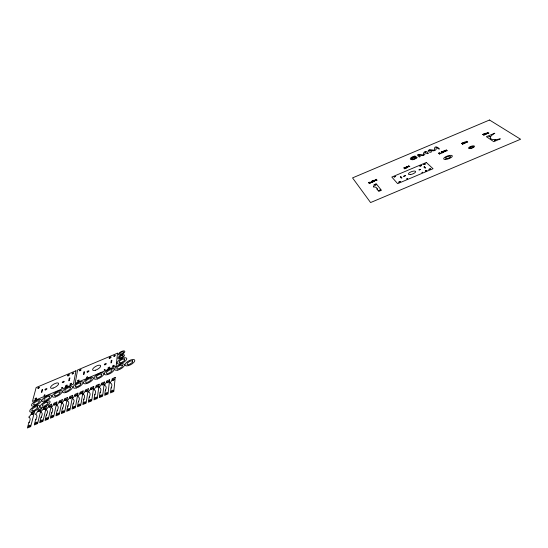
<?xml version="1.0" encoding="UTF-8"?>
<svg xmlns="http://www.w3.org/2000/svg" width="548" height="548" viewBox="0 0 548 548"><rect width="100%" height="100%" fill="white"/><g stroke="black" fill="none" stroke-linecap="round" stroke-linejoin="round"><path stroke-width="0.82" d="M62.424 387.573L61.657 388.032M61.595 387.95L62.383 387.491M405.65 167.489L405.623 167.537A2.37 0.774 -20.2 0 1 405.294 167.839A8.042 2.63 -20.3 0 1 404.972 168.078A4.624 1.521 -20.1 0 0 404.616 168.346A2.062 0.678 -20.1 0 0 404.369 168.592L404.356 168.77M484.555 134.089L484.528 134.144A2.418 0.767 -18.5 0 1 484.24 134.404A8.193 2.589 -18.6 0 1 483.946 134.637A4.713 1.5 -18.4 0 0 483.617 134.897A2.103 0.671 -18.4 0 0 483.398 135.13L485.624 134.445M105.017 369.585L104.236 369.996M104.195 369.914L104.976 369.489M44.888 394.992L44.128 395.409M44.073 395.327L44.861 394.868M373.318 181.463L372.825 181.82A2.171 0.719 -20.9 0 1 372.482 181.97A1.589 0.527 -20.9 0 1 371.845 182.176L371.619 182.251M87.475 376.955L86.728 377.401M86.653 377.305L87.427 376.866M463.485 142.987L463.437 143.062A2.404 0.767 -18.9 0 1 463.163 143.309A8.145 2.603 -19 0 1 462.855 143.542A4.685 1.507 -18.8 0 0 462.519 143.802A2.089 0.671 -18.9 0 0 462.293 144.035L462.313 144.206M411.473 158.125L411.507 158.824A2.391 0.767 -20 0 1 411.788 158.55L412.76 157.94A4.247 1.37 -20 0 1 413.63 157.536M500.201 138.918L493.762 141.679L486.398 136.699L494.741 133.233M443.401 152.111L442.832 152.454A2.124 0.685 -19.3 0 1 441.989 152.762L441.825 152.817M487.46 132.445L486.939 133.143L485.233 133.37M466.41 141.329L465.862 142.048L464.183 142.254M487.857 132.369L487.275 133.123L488.802 132.993M486.22 134.089L486.809 133.328L485.295 133.459M466.807 141.254L466.19 142.028L467.691 141.905M465.101 143.001L465.725 142.227L464.238 142.343M368.462 182.731L369.201 182.244M446.325 149.974L445.682 150.755L447.147 150.645M444.565 151.741L445.216 150.953L443.764 151.063M408.637 165.825L408.013 166.571L406.417 166.743M409.014 165.756L408.322 166.558L409.733 166.476M407.15 167.565L407.849 166.756L406.452 166.845M376.332 179.347L375.592 180.169L376.955 180.107M374.38 181.196L375.127 180.367L373.777 180.436M403.725 167.976L403.773 167.928A2.473 0.808 -20.1 0 1 404.725 167.435L405.013 167.325A1.13 0.37 -20.2 0 1 405.534 167.195L405.945 167.53A1.904 0.623 -20.2 0 1 405.828 167.647A4.453 1.459 -20.2 0 1 405.472 167.935M494.741 133.294L494.748 133.28A11.933 3.829 -18.1 0 0 491.152 136A11.988 3.85 -18.1 0 0 490.419 138.219M438.448 153.351L439.147 152.892M482.555 134.582L482.596 134.548A2.521 0.801 -18.5 0 1 483.528 134.068L483.822 133.952A1.151 0.363 -18.5 0 1 484.364 133.815L484.925 134.054A1.945 0.617 -18.5 0 1 484.781 134.212A4.542 1.439 -18.5 0 1 484.459 134.486M371.222 181.422L373.017 180.669M440.982 152.2L441.024 152.173A2.178 0.706 -19.3 0 1 442.099 151.632C442.907 151.46 443.853 151.57 443.736 152.118A1.219 0.397 -19.3 0 1 443.483 152.296L443.024 152.529A2.795 0.904 -19.3 0 1 441.894 152.933L441.777 152.947M461.505 143.466L461.553 143.439A2.5 0.801 -18.9 0 1 462.485 142.953L462.779 142.836A1.144 0.37 -18.9 0 1 463.313 142.699L463.841 142.953A1.932 0.617 -18.9 0 1 463.697 143.117M373.729 180.347L375.298 180.176L376.284 179.278M369.092 183.409L369.742 183.114L369.208 182.429L368.797 182.696M443.702 150.974L445.36 150.769L446.271 149.912M406.534 167.935L404.438 168.791M373.037 180.765L371.695 181.724A1.767 0.589 -20.9 0 1 372.53 181.306L373.661 181.148A1.541 0.514 -20.9 0 1 373.75 181.251L373.257 181.772A2 0.664 -20.9 0 1 372.476 182.128A1.884 0.623 -20.9 0 1 371.681 182.368L371.606 182.374M370.804 182.806L369.16 183.498M376.976 180.217L375.414 180.367L374.442 181.265M484.213 134.678L484.213 134.678A5.48 1.747 -18.4 0 0 483.911 134.918L485.59 134.356M463.183 143.528L463.081 143.61A5.446 1.754 -18.8 0 0 462.807 143.829L464.471 143.268M439.263 153.954L439.914 153.673L439.195 153.063L438.797 153.317M441.914 152.276L442.832 151.7L442.092 151.782A1.918 0.623 -19.3 0 0 441.277 152.186M405.205 168.133L405.205 168.133A5.37 1.774 -20.1 0 0 404.883 168.387L406.506 167.839M464.492 143.364L462.382 144.22M440.969 153.372L439.352 154.043M409.76 166.578L408.15 166.75L407.239 167.633M488.837 133.102L487.138 133.308L486.295 134.144M467.725 142.007L466.047 142.213L465.19 143.062M447.182 150.755L445.531 150.94L444.654 151.803M439.243 152.851L440.325 153.495L440.969 153.255M370.791 182.71L370.16 182.943L369.564 182.183M500.146 138.884L499.824 138.939A11.933 3.829 -18.1 0 1 490.419 138.212M371.359 181.998L371.797 181.84A1.596 0.527 -20.9 0 1 372.503 181.47L373.318 181.395M441.948 152.365L443.394 152.015M405.589 167.4L404.842 167.544A2.103 0.692 -20.1 0 0 404.027 167.948M484.542 134.041L483.679 134.157A2.144 0.678 -18.5 0 0 482.877 134.561M463.464 142.925L462.628 143.042A2.13 0.685 -18.9 0 0 461.82 143.453M371.195 181.498L371.27 181.936M463.704 143.117A4.514 1.445 -19 0 1 463.368 143.391M411.466 158.125A2.658 0.856 -20 0 1 411.98 157.612L412.952 157.084A4.398 1.418 -20 0 1 413.459 156.872A3.583 1.151 -20 0 1 414.589 156.495L415.261 156.139L414.891 156.064A5.651 1.815 -20 0 0 413.973 156.324L411.938 157.153A2.808 0.897 -20 0 0 411.26 157.564A3.521 1.13 -20 0 0 410.514 158.256A4.61 1.48 -20 0 0 410.342 158.845A8.631 2.767 -19.9 0 0 410.39 159.064L410.521 159.256A14.632 4.685 -19.8 0 0 410.829 159.509L412.575 159.763A2.699 0.87 -20 0 0 413.26 159.626L416.083 158.468A2.788 0.897 -20 0 0 416.733 157.988L416.932 157.769A2.603 0.836 -20 0 0 417.076 157.399L417.021 157.242A3.87 1.247 -20 0 0 416.781 157.05L416.391 156.947A2.678 0.863 -20 0 0 415.672 156.961M413.644 157.605A2.788 0.897 -20 0 1 415.679 157.016M415.315 158.441A1.733 0.562 -20 0 0 415.72 158.16A1.863 0.603 -20 0 0 415.884 157.982A1.733 0.562 -20 0 0 415.973 157.742L415.939 157.646A2.404 0.774 -20 0 0 415.795 157.523L415.651 157.475A1.808 0.582 -20 0 0 415.137 157.454A1.397 0.445 -20 0 0 414.726 157.523L413.904 157.79A3.446 1.11 -20 0 0 413.336 158.036L412.856 158.29A2.302 0.74 -20 0 0 412.349 158.625A2.665 0.856 -20 0 0 411.904 159.126L412.945 159.276A1.891 0.61 -20 0 0 413.63 159.153A2.274 0.733 -20 0 0 414.425 158.879A2.445 0.788 -20 0 0 415.309 158.461M407.52 178.614L406.794 178.895L407.52 178.614M405.465 175.661L403.664 176.298L405.465 175.661M428.132 153.296L427.098 153.721L425.138 151.988C425.858 156.516 421.213 155.748 418.391 154.837L420.282 156.598L419.391 157.057L417.323 154.954L418.925 154.344L423.474 154.968C422.371 151.83 427.084 149.727 428.132 153.296M400.28 181.566L398.745 182.162L400.28 181.566M428.262 150.44C428.776 153.659 434.413 152.173 429.44 150.166C431.797 150.878 437.146 152.029 436.187 147.316C444.709 153.33 433.304 141.521 434.598 150.268L429.927 149.679L428.269 150.412M395.677 176.47L394.156 177.004L395.677 176.47M132.602 360.796L132.5 362.324L129.787 364.215L127.177 364.564L127.294 363.029L130.006 361.153L132.602 360.796M380.531 189.923L378.723 190.553L380.531 189.923M124.622 359.015L124.499 360.522L121.8 362.386L119.238 362.735L119.382 361.228L122.074 359.372L124.622 359.015M376.291 184.635C374.674 186.484 374.044 184.169 376.291 184.635M122.314 365.18L122.177 366.722L119.437 368.619L116.854 368.962L117.005 367.413L119.731 365.523L122.314 365.18M117.498 353.179L116.183 366.091L75.124 383.381L77.617 369.982L117.498 353.179M115.217 377.435L113.792 391.519L110.484 392.909L110.97 388.429L111.532 387.731L111.032 387.826A13.179 5.227 -29.6 0 0 111.415 383.819A11.179 4.439 -29.5 0 0 109.908 382.888A10.796 4.233 -29.3 0 0 112.155 379.223L112.21 378.702L115.217 377.435M111.977 369.701L111.799 371.263L109.052 373.167L106.476 373.503L106.668 371.934L109.415 370.044L111.977 369.701M109.6 379.798L108.004 393.95L104.695 395.341L105.237 390.84L105.805 390.142L105.305 390.238A13.2 5.22 -29.7 0 0 105.737 386.21A11.193 4.425 -29.7 0 0 104.25 385.265A10.809 4.226 -29.5 0 0 106.531 381.586L106.593 381.065L109.6 379.798M111.826 360.276L111.552 362.694L110.936 362.954L111.21 360.536L111.826 360.276M104.387 381.99L102.627 396.211L99.318 397.601L99.907 393.08L100.483 392.375L99.989 392.471A13.221 5.213 -29.9 0 0 100.462 388.429A11.213 4.418 -29.8 0 0 99.003 387.477A10.83 4.22 -29.6 0 0 101.312 383.785L101.38 383.258L104.387 381.99M101.681 374.085L101.476 375.661L98.709 377.572L96.153 377.901L96.379 376.318L99.14 374.414L101.681 374.085M99.174 384.189L97.256 398.471L93.948 399.862L94.585 395.32L95.167 394.615L94.674 394.704A13.241 5.199 -30 0 0 95.194 390.642A11.227 4.411 -29.9 0 0 93.749 389.683A10.844 4.213 -29.7 0 0 96.092 385.977L96.16 385.456L99.174 384.189M93.756 386.463L91.674 400.821L88.372 402.211L89.064 397.643L89.646 396.937L89.153 397.026A13.262 5.192 -30.1 0 0 89.721 392.943A11.248 4.405 -30.1 0 0 88.297 391.978A10.857 4.206 -29.9 0 0 90.673 388.258L90.749 387.731L93.756 386.463M91.187 378.627L90.941 380.216L88.153 382.134L85.618 382.456L85.878 380.853L88.66 378.949L91.187 378.627M88.344 388.744L86.098 403.164L82.789 404.554L83.536 399.965L84.125 399.259L83.639 399.348A13.282 5.179 -30.3 0 0 84.255 395.245A11.268 4.398 -30.2 0 0 82.844 394.272A10.878 4.199 -30 0 0 85.255 390.539L85.337 390.012L88.344 388.744M83.132 390.936L80.727 405.424L77.426 406.815L78.22 402.205L78.816 401.492L78.323 401.588A13.303 5.172 -30.4 0 0 78.987 397.464A11.282 4.384 -30.3 0 0 77.597 396.478A10.892 4.192 -30.1 0 0 80.035 392.738L80.124 392.204L83.132 390.936M83.919 372.044L83.495 374.524L84.111 374.263L84.536 371.784L83.919 372.044M80.892 383.004L80.618 384.607L77.809 386.539L75.295 386.847L75.59 385.237L78.385 383.319L80.892 383.004M77.926 393.128L75.357 407.685L72.055 409.075L72.898 404.445L73.501 403.725L73.014 403.821A13.323 5.158 -30.5 0 0 73.72 399.677A11.303 4.377 -30.5 0 0 72.35 398.691A10.912 4.178 -30.2 0 0 74.823 394.93L74.918 394.396L77.926 393.128M72.713 395.32L69.986 409.938L66.685 411.329L67.582 406.678L68.192 405.965L67.699 406.054A13.351 5.151 -30.6 0 0 68.452 401.896A11.323 4.37 -30.6 0 0 67.103 400.896A10.933 4.172 -30.4 0 0 69.603 397.129L69.706 396.588L72.713 395.32M75.987 370.743L73.453 384.162L32.442 401.431L36.161 387.518L75.987 370.743M70.384 387.532L70.069 389.149L67.246 391.087L64.753 391.388L65.089 389.765L67.897 387.84L70.384 387.532M67.507 397.512L64.623 412.199L61.321 413.589L62.267 408.918L62.876 408.198L62.39 408.287A13.371 5.138 -30.8 0 0 63.191 404.109A11.344 4.363 -30.7 0 0 61.856 403.102A10.946 4.165 -30.5 0 0 64.39 399.321L64.5 398.78L67.507 397.512M69.856 378.031L69.356 380.545L68.74 380.805L69.247 378.291L69.856 378.031M62.301 399.704L59.253 414.459L55.951 415.843L56.951 411.151L57.567 410.431L57.081 410.521A13.399 5.131 -30.9 0 0 57.924 406.321A11.357 4.35 -30.8 0 0 56.615 405.308A10.967 4.158 -30.6 0 0 59.177 401.513L59.294 400.972L62.301 399.704M60.095 391.909L59.746 393.546L56.91 395.492L54.43 395.786L54.8 394.142L57.629 392.21L60.095 391.909M56.889 401.979L53.683 416.802L50.382 418.186L51.43 413.473L52.053 412.747L51.574 412.843A13.419 5.117 -31 0 0 52.464 408.623A11.378 4.343 -30.9 0 0 51.17 407.602A10.987 4.151 -30.7 0 0 53.766 403.794L53.889 403.246L56.889 401.979M51.683 404.171L48.32 419.056L45.018 420.446L46.121 415.706L46.744 414.98L46.265 415.069A13.447 5.11 -31.1 0 0 47.203 410.836A11.398 4.336 -31.1 0 0 45.929 409.808A11.001 4.137 -30.8 0 0 48.553 405.986L48.683 405.438L51.683 404.171M495.44 140.144L494.474 140.452L495.433 140.172M47.998 402.273L47.601 403.965L44.703 405.952L42.217 406.232L42.634 404.534L45.518 402.561L47.998 402.273M49.594 396.451L49.21 398.101L46.354 400.054L43.888 400.341L44.299 398.684L47.142 396.745L49.594 396.451M46.484 406.363L42.956 421.309L39.655 422.7L40.805 417.946L41.443 417.213L40.963 417.302A13.467 5.096 -31.2 0 0 41.943 413.048A11.419 4.322 -31.2 0 0 40.682 412.014A11.022 4.131 -30.9 0 0 43.347 408.178L43.477 407.623L46.484 406.363M41.278 408.555L37.593 423.57L34.291 424.953L35.497 420.179L36.134 419.446L35.654 419.535A13.495 5.09 -31.3 0 0 36.682 415.261A11.44 4.316 -31.3 0 0 35.442 414.22A11.042 4.124 -31.1 0 0 38.134 410.37L38.278 409.815L41.278 408.555M489.919 136.452L488.974 136.76L489.919 136.452M42.6 389.525L41.949 392.101L41.333 392.361L41.984 389.779L42.6 389.525M37.586 406.705L37.154 408.411L34.243 410.404L31.77 410.678L32.222 408.966L35.127 406.986L37.586 406.705M39.305 400.828L38.887 402.499L36.01 404.458L33.572 404.732L34.01 403.061L36.874 401.115L39.305 400.828M34.586 411.493L30.702 426.604L27.4 427.988L28.667 423.186L29.311 422.453L28.832 422.535A13.529 5.076 -31.5 0 0 29.921 418.24A11.474 4.309 -31.4 0 0 28.708 417.186A11.07 4.117 -31.2 0 0 31.442 413.315L31.585 412.76L34.586 411.493M430.523 168.853L428.947 169.305L430.523 168.853M426.817 170.462C424.878 172.332 424.686 169.791 426.817 170.462M422.645 172.257L421.905 172.49L422.631 172.284M425.33 163.996L423.796 164.489L425.33 163.996M421.679 165.551L419.884 166.126L421.679 165.551M420.426 169.407C418.542 171.236 418.35 168.75 420.426 169.407M377.332 188.902L377.093 189.307L378.75 191.403L381.435 190.266L376.127 183.662L373.859 184.95A8.604 2.884 -21.1 0 1 373.339 186.964A8.98 3.048 -21 0 1 375.318 187.156A10.46 3.555 -21 0 1 376.86 189.026L377.332 188.902M447.154 156.694L445.332 157.988L446.154 158.68L448.812 158.084L450.655 156.783L449.819 156.091L447.154 156.694M489.515 120.012L352.535 177.894L370.585 202.555L520.6 139.247L489.515 120.012M426.317 162.489L391.813 177.059L397.649 183.649L433.03 168.716L426.317 162.489M400.841 176.716L400.307 176.942L401.424 178.162L401.958 177.936L400.841 176.716M424.412 166.756L423.878 166.982L425.111 168.154L425.645 167.928L424.412 166.756M113.121 380.312A1.185 0.466 -29.1 0 0 114.484 379.1A1.185 0.466 -29.1 0 0 112.744 379.6A1.185 0.466 -29.1 0 0 113.121 380.312M111.936 391.615A1.212 0.493 -29.4 0 0 113.333 390.354A1.212 0.493 -29.4 0 0 111.545 390.854A1.212 0.493 -29.4 0 0 111.936 391.615M107.477 382.689A1.185 0.466 -29.2 0 0 108.853 381.47A1.185 0.466 -29.2 0 0 107.113 381.97A1.185 0.466 -29.2 0 0 107.477 382.689M106.154 394.046A1.212 0.486 -29.6 0 0 107.559 392.779A1.212 0.486 -29.6 0 0 105.778 393.286A1.212 0.486 -29.6 0 0 106.154 394.046M102.243 384.895A1.185 0.466 -29.4 0 0 103.62 383.669A1.185 0.466 -29.4 0 0 101.88 384.169A1.185 0.466 -29.4 0 0 102.243 384.895M100.791 396.3A1.219 0.486 -29.7 0 0 102.202 395.033A1.219 0.486 -29.7 0 0 100.421 395.533A1.219 0.486 -29.7 0 0 100.791 396.3M97.003 387.1A1.185 0.466 -29.5 0 0 98.387 385.874A1.185 0.466 -29.5 0 0 96.654 386.367A1.185 0.466 -29.5 0 0 97.003 387.1M95.421 398.56A1.219 0.486 -29.9 0 0 96.845 397.286A1.219 0.486 -29.9 0 0 95.071 397.786A1.219 0.486 -29.9 0 0 95.421 398.56M91.564 389.388A1.192 0.466 -29.6 0 0 92.961 388.155A1.192 0.466 -29.6 0 0 91.228 388.648A1.192 0.466 -29.6 0 0 91.564 389.388M89.851 400.903A1.219 0.486 -30 0 0 91.283 399.629A1.219 0.486 -30 0 0 89.509 400.129A1.219 0.486 -30 0 0 89.851 400.903M86.132 391.676A1.192 0.466 -29.8 0 0 87.529 390.443A1.192 0.466 -29.8 0 0 85.803 390.936A1.192 0.466 -29.8 0 0 86.132 391.676M84.282 403.246A1.226 0.486 -30.1 0 0 85.721 401.965A1.226 0.486 -30.1 0 0 83.954 402.465A1.226 0.486 -30.1 0 0 84.282 403.246M80.892 393.875A1.192 0.466 -29.9 0 0 82.303 392.642A1.192 0.466 -29.9 0 0 80.577 393.135A1.192 0.466 -29.9 0 0 80.892 393.875M78.919 405.499A1.226 0.486 -30.3 0 0 80.364 404.219A1.226 0.486 -30.3 0 0 78.604 404.719A1.226 0.486 -30.3 0 0 78.919 405.499M75.658 396.081A1.192 0.459 -30 0 0 77.076 394.841A1.192 0.459 -30 0 0 75.357 395.334A1.192 0.459 -30 0 0 75.658 396.081M73.562 407.753A1.226 0.486 -30.4 0 0 75.014 406.472A1.226 0.486 -30.4 0 0 73.254 406.965A1.226 0.486 -30.4 0 0 73.562 407.753M70.425 398.28A1.199 0.459 -30.2 0 0 71.85 397.04A1.199 0.459 -30.2 0 0 70.13 397.526A1.199 0.459 -30.2 0 0 70.425 398.28M68.267 409.986A1.226 0.486 -30.5 0 0 69.644 408.692A1.226 0.486 -30.5 0 0 67.849 409.267A1.226 0.486 -30.5 0 0 68.267 409.986M65.198 400.485A1.199 0.459 -30.3 0 0 66.63 399.239A1.199 0.459 -30.3 0 0 64.911 399.725A1.199 0.459 -30.3 0 0 65.198 400.485M62.91 412.24A1.233 0.479 -30.7 0 0 64.294 410.945A1.233 0.479 -30.7 0 0 62.499 411.514A1.233 0.479 -30.7 0 0 62.91 412.24M60.033 402.664A1.199 0.459 -30.4 0 0 61.39 401.41A1.199 0.459 -30.4 0 0 59.636 401.972A1.199 0.459 -30.4 0 0 60.033 402.664M57.547 414.5A1.233 0.479 -30.8 0 0 58.944 413.192A1.233 0.479 -30.8 0 0 57.15 413.761A1.233 0.479 -30.8 0 0 57.547 414.5M54.601 404.951A1.206 0.459 -30.5 0 0 55.971 403.691A1.206 0.459 -30.5 0 0 54.218 404.253A1.206 0.459 -30.5 0 0 54.601 404.951M51.985 416.836A1.233 0.479 -30.9 0 0 53.389 415.528A1.233 0.479 -30.9 0 0 51.601 416.096A1.233 0.479 -30.9 0 0 51.985 416.836M49.375 407.15A1.206 0.459 -30.6 0 0 50.745 405.89A1.206 0.459 -30.6 0 0 48.998 406.445A1.206 0.459 -30.6 0 0 49.375 407.15M46.628 419.09A1.24 0.479 -31 0 0 48.046 417.781A1.24 0.479 -31 0 0 46.258 418.35A1.24 0.479 -31 0 0 46.628 419.09M44.141 409.349A1.206 0.459 -30.7 0 0 45.525 408.082A1.206 0.459 -30.7 0 0 43.785 408.644A1.206 0.459 -30.7 0 0 44.141 409.349M41.278 421.344A1.24 0.479 -31.1 0 0 42.696 420.028A1.24 0.479 -31.1 0 0 40.908 420.597A1.24 0.479 -31.1 0 0 41.278 421.344M38.915 411.548A1.212 0.459 -30.9 0 0 40.305 410.281A1.212 0.459 -30.9 0 0 38.566 410.836A1.212 0.459 -30.9 0 0 38.915 411.548M35.921 423.597A1.24 0.479 -31.3 0 0 37.353 422.275A1.24 0.479 -31.3 0 0 35.565 422.844A1.24 0.479 -31.3 0 0 35.921 423.597M32.195 414.507A1.212 0.452 -31 0 0 33.599 413.233A1.212 0.452 -31 0 0 31.859 413.788A1.212 0.452 -31 0 0 32.195 414.507M29.037 426.625A1.247 0.479 -31.4 0 0 30.476 425.303A1.247 0.479 -31.4 0 0 28.695 425.871A1.247 0.479 -31.4 0 0 29.037 426.625M33.038 411.795A5.706 2.13 -30.8 0 0 39.614 405.828A5.706 2.13 -30.8 0 0 31.394 408.486A5.706 2.13 -30.8 0 0 33.038 411.795M43.525 407.328A5.686 2.137 -30.6 0 0 50.019 401.396A5.686 2.137 -30.6 0 0 41.778 404.061A5.686 2.137 -30.6 0 0 43.525 407.328M120.19 363.831A5.418 2.089 -28.5 0 0 126.739 358.399A5.418 2.089 -28.5 0 0 118.875 360.433A5.418 2.089 -28.5 0 0 120.19 363.831M128.17 365.68A5.473 2.144 -28.4 0 0 134.753 360.166A5.473 2.144 -28.4 0 0 126.759 362.228A5.473 2.144 -28.4 0 0 128.17 365.68M117.806 370.092A5.494 2.137 -28.7 0 0 124.451 364.557A5.494 2.137 -28.7 0 0 116.498 366.598A5.494 2.137 -28.7 0 0 117.806 370.092M76.405 387.957A5.555 2.11 -29.7 0 0 82.96 382.257A5.555 2.11 -29.7 0 0 74.925 384.593A5.555 2.11 -29.7 0 0 76.405 387.957M86.762 383.545A5.542 2.117 -29.5 0 0 93.256 377.88A5.542 2.117 -29.5 0 0 85.193 380.223A5.542 2.117 -29.5 0 0 86.762 383.545M97.339 378.976A5.521 2.124 -29.2 0 0 103.757 373.339A5.521 2.124 -29.2 0 0 95.667 375.695A5.521 2.124 -29.2 0 0 97.339 378.976M107.703 374.565A5.507 2.13 -28.9 0 0 114.053 368.955A5.507 2.13 -28.9 0 0 105.935 371.325A5.507 2.13 -28.9 0 0 107.703 374.565M55.458 396.923A5.596 2.096 -30.2 0 0 62.157 391.169A5.596 2.096 -30.2 0 0 54.177 393.478A5.596 2.096 -30.2 0 0 55.458 396.923M65.822 392.519A5.576 2.103 -29.9 0 0 72.452 386.785A5.576 2.103 -29.9 0 0 64.445 389.107A5.576 2.103 -29.9 0 0 65.822 392.519M45.189 401.41A5.617 2.089 -30.4 0 0 51.594 395.588A5.617 2.089 -30.4 0 0 43.45 398.232A5.617 2.089 -30.4 0 0 45.189 401.41M34.825 405.815A5.631 2.082 -30.6 0 0 41.312 399.965A5.631 2.082 -30.6 0 0 33.181 402.602A5.631 2.082 -30.6 0 0 34.825 405.815M120.896 354.118A2.144 0.815 -28.3 0 0 123.499 351.987A2.144 0.815 -28.3 0 0 120.382 352.796A2.144 0.815 -28.3 0 0 120.896 354.118M120.423 354.905A3.61 1.37 -28.3 0 0 124.8 351.316A3.61 1.37 -28.3 0 0 119.553 352.686A3.61 1.37 -28.3 0 0 120.423 354.905M120.478 357.919A2.165 0.829 -28.4 0 0 123.108 355.762A2.165 0.829 -28.4 0 0 119.964 356.577A2.165 0.829 -28.4 0 0 120.478 357.919M119.998 358.721A3.644 1.391 -28.4 0 0 124.417 355.083A3.644 1.391 -28.4 0 0 119.128 356.46A3.644 1.391 -28.4 0 0 119.998 358.721M87.639 372.078A1.137 0.425 -29.2 0 0 88.982 370.928A1.137 0.425 -29.2 0 0 87.324 371.407A1.137 0.425 -29.2 0 0 87.639 372.078M104.99 364.769A1.13 0.432 -28.8 0 0 106.305 363.625A1.13 0.432 -28.8 0 0 104.641 364.112A1.13 0.432 -28.8 0 0 104.99 364.769M95.331 370.243A4.535 1.713 -29 0 0 100.627 365.646A4.535 1.713 -29 0 0 93.982 367.598A4.535 1.713 -29 0 0 95.331 370.243M109.737 358.234A1.117 0.418 -28.5 0 0 111.1 357.118A1.117 0.418 -28.5 0 0 109.49 357.536A1.117 0.418 -28.5 0 0 109.737 358.234M114.176 356.296A0.959 0.363 -28.4 0 0 115.347 355.344A0.959 0.363 -28.4 0 0 113.963 355.707A0.959 0.363 -28.4 0 0 114.176 356.296M78.022 381.155A0.986 0.37 -29.6 0 0 79.2 380.148A0.986 0.37 -29.6 0 0 77.768 380.559A0.986 0.37 -29.6 0 0 78.022 381.155M79.905 370.743A0.966 0.356 -29.3 0 0 81.049 369.763A0.966 0.356 -29.3 0 0 79.652 370.174A0.966 0.356 -29.3 0 0 79.905 370.743M113.08 366.386A0.98 0.377 -28.7 0 0 114.279 365.4A0.98 0.377 -28.7 0 0 112.867 365.763A0.98 0.377 -28.7 0 0 113.08 366.386M108.593 368.386A1.144 0.438 -28.8 0 0 109.922 367.229A1.144 0.438 -28.8 0 0 108.237 367.722A1.144 0.438 -28.8 0 0 108.593 368.386M45.607 389.868A1.151 0.418 -30.2 0 0 46.929 388.683A1.151 0.418 -30.2 0 0 45.258 389.224A1.151 0.418 -30.2 0 0 45.607 389.868M62.869 382.586A1.144 0.425 -29.8 0 0 64.246 381.422A1.144 0.425 -29.8 0 0 62.602 381.901A1.144 0.425 -29.8 0 0 62.869 382.586M53.088 388.107A4.596 1.685 -30 0 0 58.609 383.422A4.596 1.685 -30 0 0 52.053 385.34A4.596 1.685 -30 0 0 53.088 388.107M68.123 375.846A1.13 0.418 -29.5 0 0 69.473 374.702A1.13 0.418 -29.5 0 0 67.849 375.181A1.13 0.418 -29.5 0 0 68.123 375.846M72.555 373.914A0.966 0.356 -29.4 0 0 73.706 372.935A0.966 0.356 -29.4 0 0 72.315 373.346A0.966 0.356 -29.4 0 0 72.555 373.914M35.497 399.15A1 0.37 -30.5 0 0 36.654 398.115A1 0.37 -30.5 0 0 35.209 398.581A1 0.37 -30.5 0 0 35.497 399.15M38.326 388.34A0.98 0.349 -30.2 0 0 39.456 387.34A0.98 0.349 -30.2 0 0 38.045 387.799A0.98 0.349 -30.2 0 0 38.326 388.34M70.507 384.401A0.993 0.37 -29.8 0 0 71.685 383.388A0.993 0.37 -29.8 0 0 70.26 383.799A0.993 0.37 -29.8 0 0 70.507 384.401M65.959 386.422A1.158 0.432 -29.9 0 0 67.349 385.237A1.158 0.432 -29.9 0 0 65.685 385.717A1.158 0.432 -29.9 0 0 65.959 386.422M470.588 148.049A1.856 0.61 -18.7 0 0 473.273 146.713A1.856 0.61 -18.7 0 0 470.65 146.926A1.856 0.61 -18.7 0 0 470.588 148.049M469.965 148.604A3.124 1.021 -18.7 0 0 474.486 146.364A3.124 1.021 -18.7 0 0 470.074 146.72A3.124 1.021 -18.7 0 0 469.965 148.604M410.541 174.538A3.822 1.281 -20 0 0 415.644 171.558A3.822 1.281 -20 0 0 409.938 172.394A3.822 1.281 -20 0 0 410.541 174.538M445.654 159.447A4.583 1.514 -19.2 0 0 452.347 156.132A4.583 1.514 -19.2 0 0 445.976 156.598A4.583 1.514 -19.2 0 0 445.654 159.447"/></g></svg>
